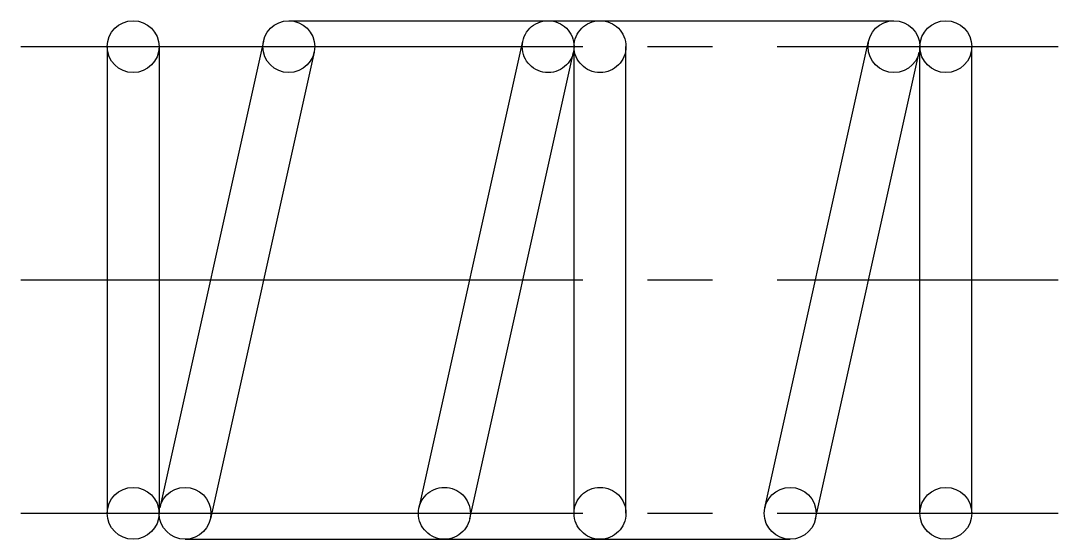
# Model space of a CAD drawing. Extents: x 1 to 16.9, y 1 to 13.1.
# Drawn here: x 10.92 to 16.92, y 10.09 to 13.09 of the extents above; entities outside this region: 2.
import ezdxf

# ---------------------------------------------------------------- set-up
doc = ezdxf.new("R2010")
doc.units = 0
doc.header["$LTSCALE"] = 0.25
doc.linetypes.add('CENTER', pattern=[17.5, 13, -1.5, 1.5, -1.5])
doc.linetypes.add('PHANTOM', pattern=[63.5, 31.75, -6.35, 6.35, -6.35, 6.35, -6.35])
doc.layers.get('0').update_dxf_attribs({"linetype": 'CONTINUOUS'})
doc.layers.add('CENTER', color=1, linetype='CENTER')

msp = doc.modelspace()

# ---------------------------------------------------------------- linework, layer by layer
at = {"color": 3, "linetype": 'PHANTOM'}
for p, q in [((12.4722, 13.0932), (15.9722, 13.0932)), ((13.2258, 10.2757), (13.8258, 12.9757)), ((13.5186, 10.2106), (14.1186, 12.9106)), ((14.1222, 10.2432), (14.1222, 12.9432)), ((14.4222, 10.2432), (14.4222, 12.9432)), ((11.8722, 10.0932), (15.3722, 10.0932))]:
    msp.add_line(p, q, dxfattribs=at)
for p, q in [((12.3258, 12.9757), (11.7258, 10.2757)), ((15.2258, 10.2757), (15.8258, 12.9757)), ((11.4222, 12.9432), (11.4222, 10.2432)), ((11.7222, 12.9432), (11.7222, 10.2432)), ((12.6186, 12.9106), (12.0186, 10.2106)), ((15.5186, 10.2106), (16.1186, 12.9106)), ((16.1222, 10.2432), (16.1222, 12.9432)), ((16.4222, 10.2432), (16.4222, 12.9432)), ((11.4222, 12.2682), (11.4222, 12.2683)), ((11.4222, 11.5932), (11.4223, 11.5932))]:
    msp.add_line(p, q)
for centre in [(11.5722, 12.9432), (12.4722, 12.9432), (15.9722, 12.9432), (16.2722, 12.9432), (11.5722, 10.2432), (11.8722, 10.2432), (15.3722, 10.2432), (16.2722, 10.2432)]:
    msp.add_circle(centre, 0.15)
for centre in [(13.9722, 12.9432), (14.2722, 12.9432), (13.3722, 10.2432), (14.2722, 10.2432)]:
    msp.add_circle(centre, 0.15, dxfattribs=at)
at = {"layer": 'CENTER', "color": 1, "linetype": 'CENTER'}
for p, q in [((10.9222, 12.9432), (16.9222, 12.9432)), ((10.9222, 11.5932), (16.9222, 11.5932)), ((10.9222, 10.2432), (16.9222, 10.2432))]:
    msp.add_line(p, q, dxfattribs=at)

# ---------------------------------------------------------------- texts
for s, p in [('WL3-5', (1, 2.5)), ('WL03', (1, 1))]:
    msp.add_text(s, height=0.4).set_placement(p)

doc.saveas('drawing.dxf')
